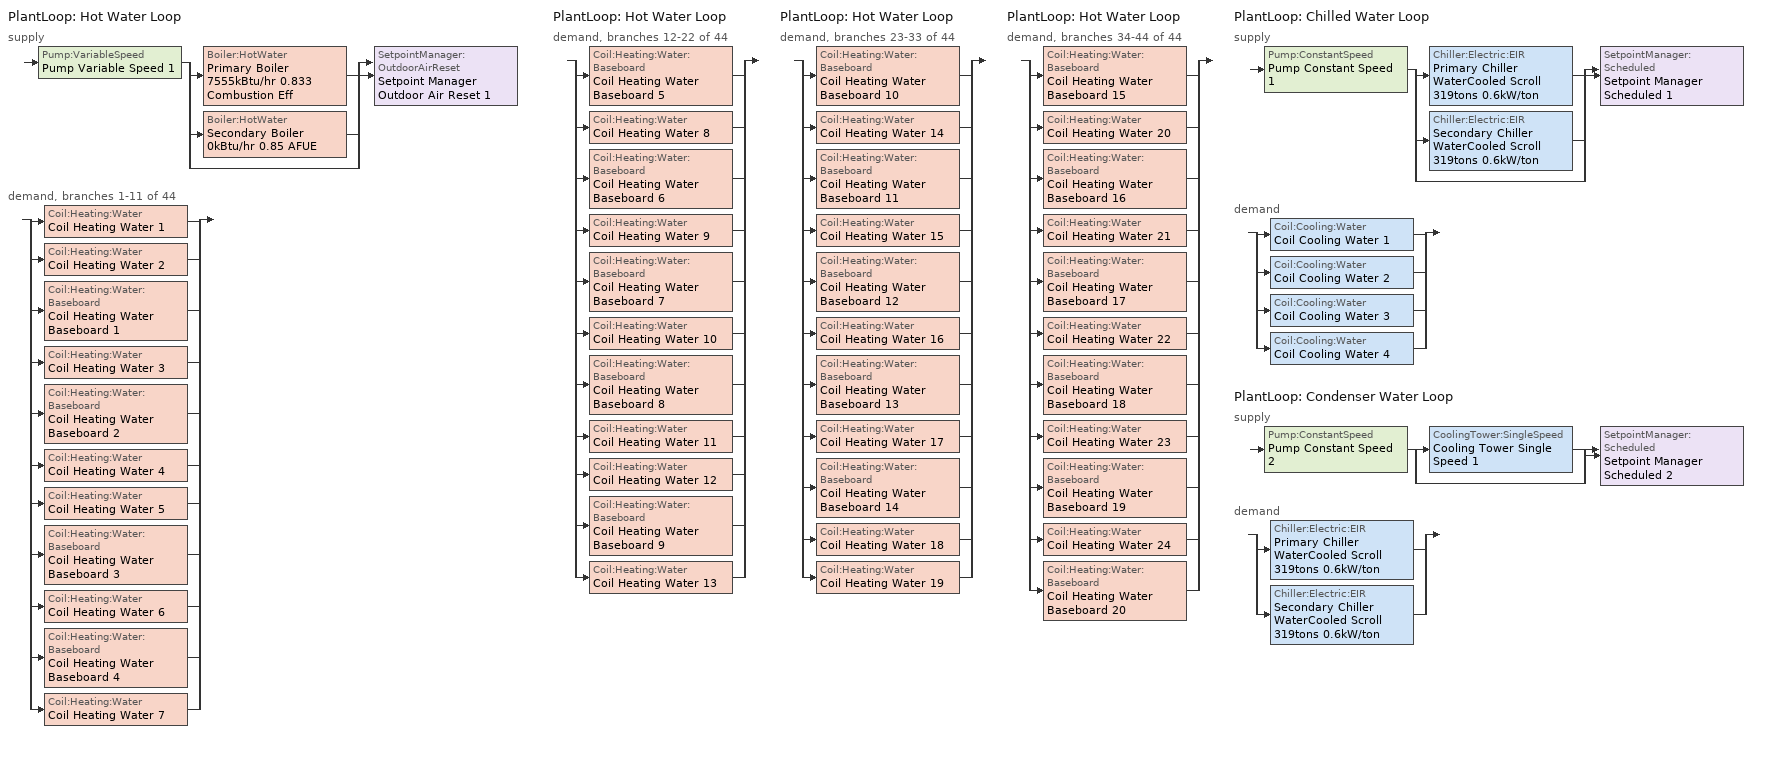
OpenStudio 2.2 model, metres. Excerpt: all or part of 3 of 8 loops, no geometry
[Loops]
PlantLoop 'Hot Water Loop'
 supply: Pump:VariableSpeed 'Pump Variable Speed 1' > split
  | Boiler:HotWater 'Primary Boiler 7555kBtu/hr 0.833 Combustion Eff'
  | Boiler:HotWater 'Secondary Boiler 0kBtu/hr 0.85 AFUE'
  | bypass
  join > SetpointManager:OutdoorAirReset 'Setpoint Manager Outdoor Air Reset 1'
 demand, branches 1-11 of 44: split
  | Coil:Heating:Water 'Coil Heating Water 1'
  | Coil:Heating:Water 'Coil Heating Water 2'
  | Coil:Heating:Water:Baseboard 'Coil Heating Water Baseboard 1'
  | Coil:Heating:Water 'Coil Heating Water 3'
  | Coil:Heating:Water:Baseboard 'Coil Heating Water Baseboard 2'
  | Coil:Heating:Water 'Coil Heating Water 4'
  | Coil:Heating:Water 'Coil Heating Water 5'
  | Coil:Heating:Water:Baseboard 'Coil Heating Water Baseboard 3'
  | Coil:Heating:Water 'Coil Heating Water 6'
  | Coil:Heating:Water:Baseboard 'Coil Heating Water Baseboard 4'
  | Coil:Heating:Water 'Coil Heating Water 7'
PlantLoop 'Hot Water Loop'
 demand, branches 12-22 of 44: split
  | Coil:Heating:Water:Baseboard 'Coil Heating Water Baseboard 5'
  | Coil:Heating:Water 'Coil Heating Water 8'
  | Coil:Heating:Water:Baseboard 'Coil Heating Water Baseboard 6'
  | Coil:Heating:Water 'Coil Heating Water 9'
  | Coil:Heating:Water:Baseboard 'Coil Heating Water Baseboard 7'
  | Coil:Heating:Water 'Coil Heating Water 10'
  | Coil:Heating:Water:Baseboard 'Coil Heating Water Baseboard 8'
  | Coil:Heating:Water 'Coil Heating Water 11'
  | Coil:Heating:Water 'Coil Heating Water 12'
  | Coil:Heating:Water:Baseboard 'Coil Heating Water Baseboard 9'
  | Coil:Heating:Water 'Coil Heating Water 13'
PlantLoop 'Hot Water Loop'
 demand, branches 23-33 of 44: split
  | Coil:Heating:Water:Baseboard 'Coil Heating Water Baseboard 10'
  | Coil:Heating:Water 'Coil Heating Water 14'
  | Coil:Heating:Water:Baseboard 'Coil Heating Water Baseboard 11'
  | Coil:Heating:Water 'Coil Heating Water 15'
  | Coil:Heating:Water:Baseboard 'Coil Heating Water Baseboard 12'
  | Coil:Heating:Water 'Coil Heating Water 16'
  | Coil:Heating:Water:Baseboard 'Coil Heating Water Baseboard 13'
  | Coil:Heating:Water 'Coil Heating Water 17'
  | Coil:Heating:Water:Baseboard 'Coil Heating Water Baseboard 14'
  | Coil:Heating:Water 'Coil Heating Water 18'
  | Coil:Heating:Water 'Coil Heating Water 19'
PlantLoop 'Hot Water Loop'
 demand, branches 34-44 of 44: split
  | Coil:Heating:Water:Baseboard 'Coil Heating Water Baseboard 15'
  | Coil:Heating:Water 'Coil Heating Water 20'
  | Coil:Heating:Water:Baseboard 'Coil Heating Water Baseboard 16'
  | Coil:Heating:Water 'Coil Heating Water 21'
  | Coil:Heating:Water:Baseboard 'Coil Heating Water Baseboard 17'
  | Coil:Heating:Water 'Coil Heating Water 22'
  | Coil:Heating:Water:Baseboard 'Coil Heating Water Baseboard 18'
  | Coil:Heating:Water 'Coil Heating Water 23'
  | Coil:Heating:Water:Baseboard 'Coil Heating Water Baseboard 19'
  | Coil:Heating:Water 'Coil Heating Water 24'
  | Coil:Heating:Water:Baseboard 'Coil Heating Water Baseboard 20'
PlantLoop 'Chilled Water Loop'
 supply: Pump:ConstantSpeed 'Pump Constant Speed 1' > split
  | Chiller:Electric:EIR 'Primary Chiller WaterCooled Scroll 319tons 0.6kW/ton'
  | Chiller:Electric:EIR 'Secondary Chiller WaterCooled Scroll 319tons 0.6kW/ton'
  | bypass
  join > SetpointManager:Scheduled 'Setpoint Manager Scheduled 1'
 demand: split
  | Coil:Cooling:Water 'Coil Cooling Water 1'
  | Coil:Cooling:Water 'Coil Cooling Water 2'
  | Coil:Cooling:Water 'Coil Cooling Water 3'
  | Coil:Cooling:Water 'Coil Cooling Water 4'
PlantLoop 'Condenser Water Loop'
 supply: Pump:ConstantSpeed 'Pump Constant Speed 2' > split
  | CoolingTower:SingleSpeed 'Cooling Tower Single Speed 1'
  | bypass
  join > SetpointManager:Scheduled 'Setpoint Manager Scheduled 2'
 demand: split
  | Chiller:Electric:EIR 'Primary Chiller WaterCooled Scroll 319tons 0.6kW/ton'
  | Chiller:Electric:EIR 'Secondary Chiller WaterCooled Scroll 319tons 0.6kW/ton'
[PlantLoop] Glycol Concentration=0; Plant Loop Volume {m3}=Autocalculate; Load Distribution Scheme=Optimal
Name | Fluid Type
Hot Water Loop | Water
Chilled Water Loop; Condenser Water Loop
[Sizing:Plant] Sizing Option=NonCoincident; Zone Timesteps in Averaging Window=1; Coincident Sizing Factor Mode=None
Name | Loop Type | Design Loop Exit Temperature {C} | Loop Design Temperature Difference {deltaC}
Hot Water Loop | Heating | 82 | 16
Chilled Water Loop | Cooling | 7 | 6
Condenser Water Loop | Condenser | 29 | 6
[Pump:VariableSpeed]
Pump Variable Speed 1: Motor Efficiency=0.924; Pump Control Type=Intermittent
[Boiler:HotWater] Fuel Type=NaturalGas; Water Outlet Upper Temperature Limit {C}=99; Parasitic Electric Load {W}=0; Sizing Factor=1
Name | Nominal Capacity {W} | Nominal Thermal Efficiency | Normalized Boiler Efficiency Curve | Minimum Part Load Ratio | Boiler Flow Mode
Primary Boiler 7555kBtu/hr 0.833 Combustion Eff | 2.21425e+06 | 0.826 | BOILER-EFFFPLR-NECB2011 | 0.25 | LeavingSetpointModulated
Secondary Boiler 0kBtu/hr 0.85 AFUE | 0.001 | 0.85 | BOILER-EFFFPLR-NECB2011 1 |  | ConstantFlow
[SetpointManager:OutdoorAirReset]
Setpoint Manager Outdoor Air Reset 1: Control Variable=Temperature; Setpoint at Outdoor Low Temperature {C}=82; Outdoor Low Temperature {C}=-16; Setpoint at Outdoor High Temperature {C}=60; Outdoor High Temperature {C}=0
[Pump:ConstantSpeed] Rated Flow Rate {m3/s}=autosize; Rated Pump Head {Pa}=179352; Rated Power Consumption {W}=autosize; Fraction of Motor Inefficiencies to Fluid Stream=0; Pump Control Type=Intermittent
Name | Motor Efficiency
Pump Constant Speed 1 | 0.936
Pump Constant Speed 2 | 0.954
[Chiller:Electric:EIR] Reference Capacity {W}=1.12181e+06; Reference COP {W/W}=5.67258; Minimum Part Load Ratio=0.25; Minimum Unloading Ratio=0.25; Condenser Type=WaterCooled; Chiller Flow Mode=LeavingSetpointModulated; Design Heat Recovery Water Flow Rate {m3/s}=0; Sizing Factor=1; Basin Heater Capacity {W/K}=0; Basin Heater Setpoint Temperature {C}=10
Name | Cooling Capacity Function of Temperature Curve | Electric Input to Cooling Output Ratio Function of Temperature Curve | Electric Input to Cooling Output Ratio Function of Part Load Ratio Curve
Primary Chiller WaterCooled Scroll 319tons 0.6kW/ton | WaterCooled_Scroll_CAPFT_NECB2011 | WaterCooled_Scroll_EIRFT_NECB2011 | WaterCooled_Scroll_EIRFPLR_NECB2011
Secondary Chiller WaterCooled Scroll 319tons 0.6kW/ton | WaterCooled_Scroll_CAPFT_NECB2011 1 | WaterCooled_Scroll_EIRFT_NECB2011 1 | WaterCooled_Scroll_EIRFPLR_NECB2011 1
[SetpointManager:Scheduled] Control Variable=Temperature
Name | Schedule
Setpoint Manager Scheduled 1 | CHW Temp
Setpoint Manager Scheduled 2 | CW Temp
[CoolingTower:SingleSpeed]
Cooling Tower Single Speed 1: Design Water Flow Rate {m3/s}=autosize; Design Air Flow Rate {m3/s}=autosize; Fan Power at Design Air Flow Rate {W}=39587.1; U-Factor Times Area Value at Design Air Flow Rate {W/K}=autosize; Air Flow Rate in Free Convection Regime {m3/s}=autosize; U-Factor Times Area Value at Free Convection Air Flow Rate {W/K}=autosize; Performance Input Method=UFactorTimesAreaAndDesignWaterFlowRate; Free Convection Capacity {W}=0; Basin Heater Capacity {W/K}=0; Evaporation Loss Mode=LossFactor; Evaporation Loss Factor {percent/K}=0.2; Drift Loss Percent {percent}=0.008; Blowdown Calculation Mode=ConcentrationRatio; Blowdown Concentration Ratio=3; Capacity Control=FanCycling; Number of Cells=2; Cell Control=MinimalCell; Cell Minimum  Water Flow Rate Fraction=0.33; Cell Maximum Water Flow Rate Fraction=2.5; Sizing Factor=1
[Coil:Heating:Water] Availability Schedule=Always On Discrete
Name | Performance Input Method | Rated Capacity {W}
Coil Heating Water 1; Coil Heating Water 2; Coil Heating Water 3; Coil Heating Water 4; Coil Heating Water 6; Coil Heating Water 7; Coil Heating Water 8; Coil Heating Water 9; Coil Heating Water 10; Coil Heating Water 11; Coil Heating Water 12; Coil Heating Water 13; Coil Heating Water 14; Coil Heating Water 15; Coil Heating Water 16; Coil Heating Water 17; Coil Heating Water 18; Coil Heating Water 19; Coil Heating Water 20; Coil Heating Water 21; Coil Heating Water 22; Coil Heating Water 23; Coil Heating Water 24
Coil Heating Water 5 | NominalCapacity | 438.003
[Coil:Cooling:Water] Availability Schedule=Always On Discrete
Coil Cooling Water 1; Coil Cooling Water 2; Coil Cooling Water 3; Coil Cooling Water 4
[Controller:WaterCoil] Minimum Actuated Flow {m3/s}=0
Name | Water Coil | Action | Controller Convergence Tolerance {deltaC}
Controller Water Coil 1 | Coil Heating Water 1 | Normal | 0.0001
Controller Water Coil 2 | Coil Cooling Water 1 | Reverse
Controller Water Coil 3 | Coil Heating Water 2 | Normal | 0.0001
Controller Water Coil 4 | Coil Heating Water 3 | Normal | 0.0001
Controller Water Coil 5 | Coil Heating Water 4 | Normal | 0.0001
Controller Water Coil 6 | Coil Cooling Water 2 | Reverse
Controller Water Coil 7 | Coil Heating Water 5 | Normal | 0.0001
Controller Water Coil 8 | Coil Heating Water 6 | Normal | 0.0001
Controller Water Coil 9 | Coil Heating Water 7 | Normal | 0.0001
Controller Water Coil 10 | Coil Heating Water 8 | Normal | 0.0001
Controller Water Coil 11 | Coil Heating Water 9 | Normal | 0.0001
Controller Water Coil 12 | Coil Heating Water 10 | Normal | 0.0001
Controller Water Coil 13 | Coil Heating Water 11 | Normal | 0.0001
Controller Water Coil 14 | Coil Cooling Water 3 | Reverse
Controller Water Coil 15 | Coil Heating Water 12 | Normal | 0.0001
Controller Water Coil 16 | Coil Heating Water 13 | Normal | 0.0001
Controller Water Coil 17 | Coil Heating Water 14 | Normal | 0.0001
Controller Water Coil 18 | Coil Heating Water 15 | Normal | 0.0001
Controller Water Coil 19 | Coil Heating Water 16 | Normal | 0.0001
Controller Water Coil 20 | Coil Heating Water 17 | Normal | 0.0001
Controller Water Coil 21 | Coil Heating Water 18 | Normal | 0.0001
Controller Water Coil 22 | Coil Cooling Water 4 | Reverse
Controller Water Coil 23 | Coil Heating Water 19 | Normal | 0.0001
Controller Water Coil 24 | Coil Heating Water 20 | Normal | 0.0001
Controller Water Coil 25 | Coil Heating Water 21 | Normal | 0.0001
Controller Water Coil 26 | Coil Heating Water 22 | Normal | 0.0001
Controller Water Coil 27 | Coil Heating Water 23 | Normal | 0.0001
Controller Water Coil 28 | Coil Heating Water 24 | Normal | 0.0001
[Coil:Heating:Water:Baseboard] Heating Design Capacity Method=HeatingDesignCapacity; Heating Design Capacity {W}=autosize; Heating Design Capacity Per Floor Area {W/m2}=0; Fraction of Autosized Heating Design Capacity=0.8
Coil Heating Water Baseboard 1; Coil Heating Water Baseboard 2; Coil Heating Water Baseboard 3; Coil Heating Water Baseboard 4; Coil Heating Water Baseboard 5; Coil Heating Water Baseboard 6; Coil Heating Water Baseboard 7; Coil Heating Water Baseboard 8; Coil Heating Water Baseboard 9; Coil Heating Water Baseboard 10; Coil Heating Water Baseboard 11; Coil Heating Water Baseboard 12; Coil Heating Water Baseboard 13; Coil Heating Water Baseboard 14; Coil Heating Water Baseboard 15; Coil Heating Water Baseboard 16; Coil Heating Water Baseboard 17; Coil Heating Water Baseboard 18; Coil Heating Water Baseboard 19; Coil Heating Water Baseboard 20
[ZoneHVAC:Baseboard:Convective:Water] Availability Schedule=Always On Discrete
Name | Heating Coil
Zone HVAC Baseboard Convective Water 1 | Coil Heating Water Baseboard 1
Zone HVAC Baseboard Convective Water 2 | Coil Heating Water Baseboard 2
Zone HVAC Baseboard Convective Water 3 | Coil Heating Water Baseboard 3
Zone HVAC Baseboard Convective Water 4 | Coil Heating Water Baseboard 4
Zone HVAC Baseboard Convective Water 5 | Coil Heating Water Baseboard 5
Zone HVAC Baseboard Convective Water 6 | Coil Heating Water Baseboard 6
Zone HVAC Baseboard Convective Water 7 | Coil Heating Water Baseboard 7
Zone HVAC Baseboard Convective Water 8 | Coil Heating Water Baseboard 8
Zone HVAC Baseboard Convective Water 9 | Coil Heating Water Baseboard 9
Zone HVAC Baseboard Convective Water 10 | Coil Heating Water Baseboard 10
Zone HVAC Baseboard Convective Water 11 | Coil Heating Water Baseboard 11
Zone HVAC Baseboard Convective Water 12 | Coil Heating Water Baseboard 12
Zone HVAC Baseboard Convective Water 13 | Coil Heating Water Baseboard 13
Zone HVAC Baseboard Convective Water 14 | Coil Heating Water Baseboard 14
Zone HVAC Baseboard Convective Water 15 | Coil Heating Water Baseboard 15
Zone HVAC Baseboard Convective Water 16 | Coil Heating Water Baseboard 16
Zone HVAC Baseboard Convective Water 17 | Coil Heating Water Baseboard 17
Zone HVAC Baseboard Convective Water 18 | Coil Heating Water Baseboard 18
Zone HVAC Baseboard Convective Water 19 | Coil Heating Water Baseboard 19
Zone HVAC Baseboard Convective Water 20 | Coil Heating Water Baseboard 20
[Schedule:Ruleset]
Name | Default Day Schedule
CHW Temp | Schedule Day 3
CW Temp | Schedule Day 4
[Schedule:Day]
Schedule Day 3; wkdCHW Temp 1; satCHW Temp 1; sunCHW Temp 1: 1, 0, 7, 2, 0, 7, 3, 0, 7, 4, 0, 7, 5, 0, 7, 6, 0, 7, 7, 0, 7, 8, 0, 7, 9, 0, 7, 10, 0, 7, 11, 0, 7, 12, 0, 7, 13, 0, 7, 14, 0, 7, 15, 0, 7, 16, 0, 7, 17, 0, 7, 18, 0, 7, 19, 0, 7, 20, 0, 7, 21, 0, 7, 22, 0, 7, 23, 0, 7, 24, 0, 7
Schedule Day 4; wkdCW Temp 1; satCW Temp 1; sunCW Temp 1: 1, 0, 29, 2, 0, 29, 3, 0, 29, 4, 0, 29, 5, 0, 29, 6, 0, 29, 7, 0, 29, 8, 0, 29, 9, 0, 29, 10, 0, 29, 11, 0, 29, 12, 0, 29, 13, 0, 29, 14, 0, 29, 15, 0, 29, 16, 0, 29, 17, 0, 29, 18, 0, 29, 19, 0, 29, 20, 0, 29, 21, 0, 29, 22, 0, 29, 23, 0, 29, 24, 0, 29
[Schedule:Rule] Date Specification Type=DateRange; Start Month=1; Start Day=1; End Month=12; End Day=31
Name | Schedule Ruleset | Rule Order | Day Schedule | Apply Sunday | Apply Monday | Apply Tuesday | Apply Wednesday | Apply Thursday | Apply Friday | Apply Saturday
wkdCHW Temp rule | CHW Temp | 2 | wkdCHW Temp 1 | No | Yes | Yes | Yes | Yes | Yes | No
satCHW Temprule | CHW Temp | 1 | satCHW Temp 1 | No | No | No | No | No | No | Yes
sunCHW Temprule | CHW Temp | 0 | sunCHW Temp 1 | Yes | No | No | No | No | No | No
wkdCW Temp rule | CW Temp | 2 | wkdCW Temp 1 | No | Yes | Yes | Yes | Yes | Yes | No
satCW Temprule | CW Temp | 1 | satCW Temp 1 | No | No | No | No | No | No | Yes
sunCW Temprule | CW Temp | 0 | sunCW Temp 1 | Yes | No | No | No | No | No | No
[Schedule:Constant]
Always On Discrete: Value=1
[Curve:Biquadratic] Minimum Value of x=5; Maximum Value of x=10; Minimum Value of y=24; Maximum Value of y=35
Name | Coefficient1 Constant | Coefficient2 x | Coefficient3 x**2 | Coefficient4 y | Coefficient5 y**2 | Coefficient6 x*y
WaterCooled_Scroll_CAPFT_NECB2011; WaterCooled_Scroll_CAPFT_NECB2011 1 | 0.94418 | 0.0337102 | 9.75564e-05 | -0.00322114 | -4.91832e-05 | -0.000177584
WaterCooled_Scroll_EIRFT_NECB2011; WaterCooled_Scroll_EIRFT_NECB2011 1 | 0.727393 | -0.0118922 | 0.000541177 | 0.00187934 | 0.000473461 | -0.000711472
[Curve:Quadratic] Coefficient1 Constant=0.04412; Coefficient2 x=0.640367; Coefficient3 x**2=0.319555; Minimum Value of x=0; Maximum Value of x=1
WaterCooled_Scroll_EIRFPLR_NECB2011; WaterCooled_Scroll_EIRFPLR_NECB2011 1
[Curve:Cubic] Coefficient1 Constant=0.2901; Coefficient2 x=2.6664; Coefficient3 x**2=-3.764; Coefficient4 x**3=1.82; Minimum Value of x=0; Maximum Value of x=1
BOILER-EFFFPLR-NECB2011; BOILER-EFFFPLR-NECB2011 1
